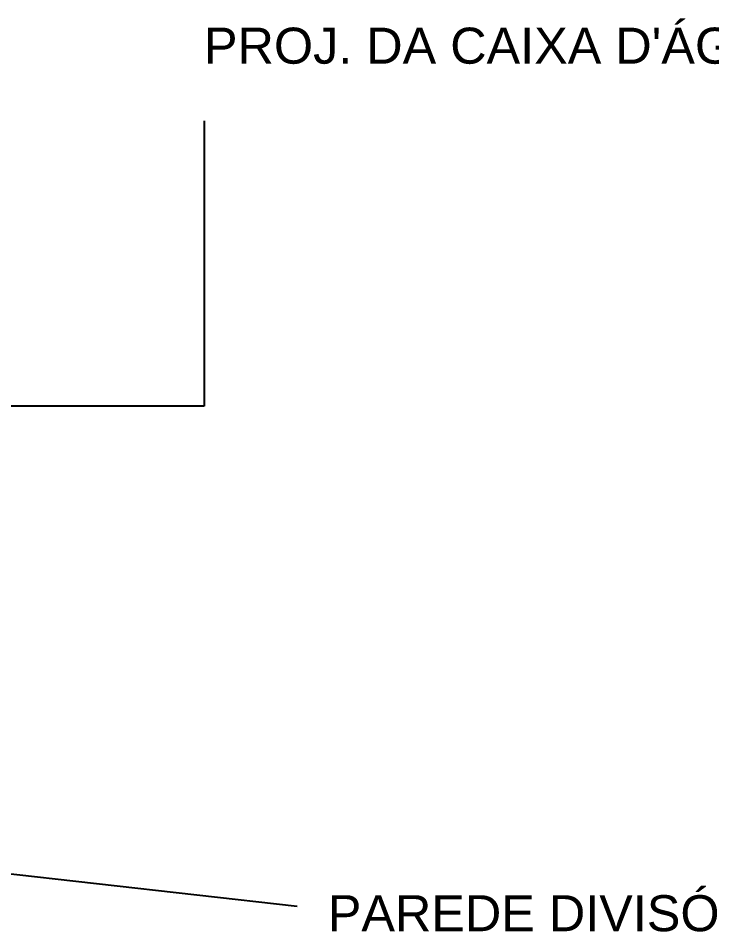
# Model space of a CAD drawing. Header units: millimetres. Extents: x -1292 to 2253, y 326 to 453.
# Drawn here: x 2099.315 to 2101.239, y 356.171 to 358.706 of the extents above; entities that cross this region are included whole.
import ezdxf

# ---------------------------------------------------------------- set-up
doc = ezdxf.new("R2010")
doc.units = ezdxf.units.MM
doc.header["$LTSCALE"] = 0.5
doc.layers.add('-HIDRO', color=8, linetype='Continuous')
doc.styles.add('CARIMBO_DADOS', font='arial.ttf', dxfattribs={"height": 0.1})

msp = doc.modelspace()

# ---------------------------------------------------------------- linework, layer by layer
at = {"layer": '-HIDRO', "ltscale": 0.05}
for p, q in [((2099.8307, 358.421), (2099.8307, 357.6297)), ((2099.8307, 357.6297), (2098.2721, 357.6297)), ((2098.8532, 356.3818), (2100.0883, 356.2418))]:
    msp.add_line(p, q, dxfattribs=at)

# ---------------------------------------------------------------- texts
at = {"layer": '-HIDRO', "char_height": 0.1, "attachment_point": 5, "style": 'CARIMBO_DADOS'}
for s, insert in [("PROJ. DA CAIXA D'ÁGUA", (2100.6624, 358.6292)), ('PAREDE DIVISÓRIA', (2100.8334, 356.2216))]:
    msp.add_mtext(s, dxfattribs=dict(at, insert=insert))

doc.saveas('drawing.dxf')
